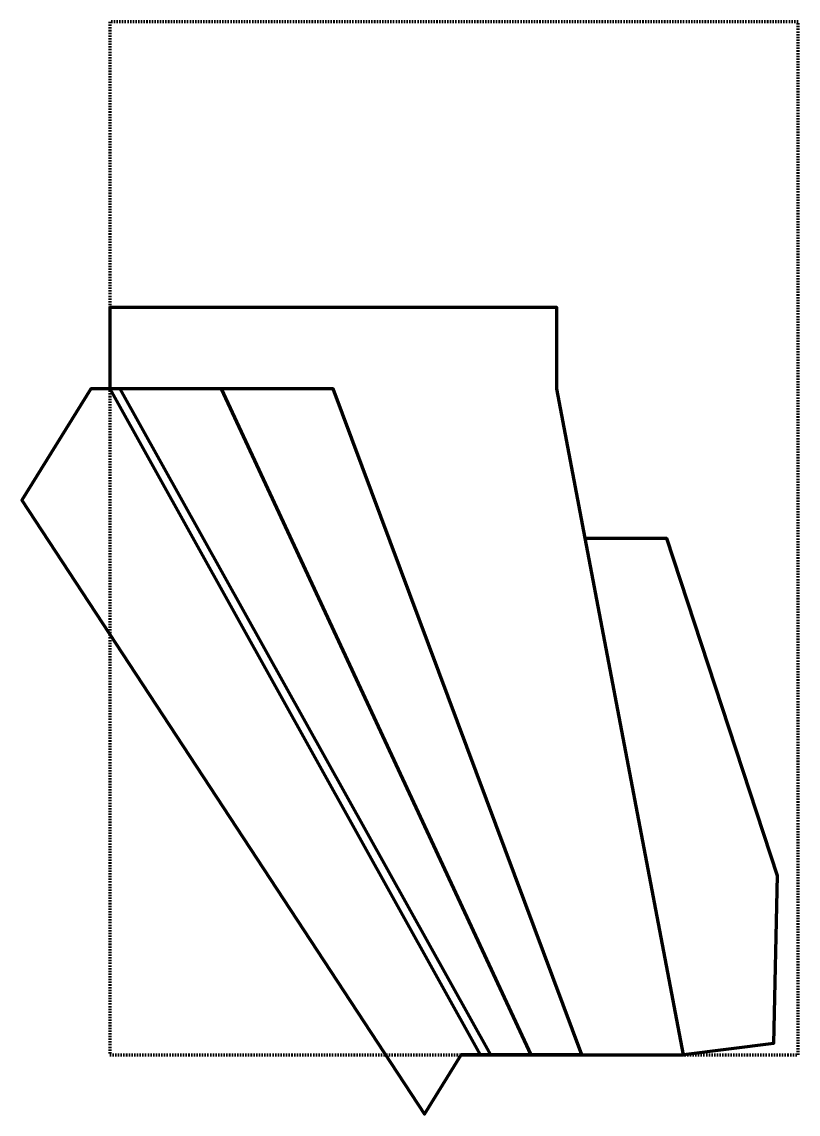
# Model space of a CAD drawing. Extents: x -414 to 159, y -143 to 663.
import ezdxf

# ---------------------------------------------------------------- set-up
doc = ezdxf.new("R2010")
doc.units = 0
doc.linetypes.add('DASHED', pattern=[2, 1, -1])
for name, color, linetype in [('s100-mid layer', 7, 'CONTINUOUS'), ('s101-foam board', 7, 'CONTINUOUS'), ('s104-top', 7, 'CONTINUOUS'), ('s105-elevons', 7, 'CONTINUOUS')]:
    doc.layers.add(name, color=color, linetype=linetype)

msp = doc.modelspace()

# ---------------------------------------------------------------- linework, layer by layer
at = {"layer": 's001-#def-active-grp', "color": 7, "linetype": 'CONTINUOUS', "lineweight": 106, "true_color": 0x000000}
msp.add_line((-0.82, -99.42), (-38.32, -99.42), dxfattribs=at)
msp.add_lwpolyline([(-89.82, -99.42), (-75.82, -99.42), (-0.82, -99.42), (74.18, -99.42), (1.69, 281.78), (-19.23, 391.78), (-19.23, 451.78), (-349.23, 451.78), (-349.23, 391.78), (-75.82, -99.42), (-38.32, -99.42), (-89.82, -99.42)], dxfattribs=at)
at = {"layer": 's100-mid layer', "color": 140, "linetype": 'CONTINUOUS', "lineweight": 106, "true_color": 0x33b2ff}
msp.add_lwpolyline([(-0.82, -99.42), (-184.23, 391.78), (-341.73, 391.78), (-68.32, -99.42)], dxfattribs=at)
at = {"layer": 's101-foam board', "color": 7, "linetype": 'DASHED', "lineweight": 106, "true_color": 0x000000}
msp.add_lwpolyline([(158.77, -99.42), (158.77, 662.58), (-349.23, 662.58), (-349.23, -99.42), (158.77, -99.42)], dxfattribs=at)
at = {"layer": 's104-top', "color": 141, "linetype": 'CONTINUOUS', "lineweight": 106, "true_color": 0x66e5ff}
msp.add_line((-68.32, -99.42), (-0.82, -99.42), dxfattribs=at)
msp.add_lwpolyline([(-38.32, -99.42), (-266.73, 391.78), (-363.23, 391.78), (-414.08, 309.76), (-116.96, -143.19), (-89.82, -99.42), (-38.32, -99.42)], dxfattribs=at)
at = {"layer": 's105-elevons', "color": 150, "linetype": 'CONTINUOUS', "lineweight": 106, "true_color": 0x007fff}
msp.add_lwpolyline([(1.69, 281.78), (61.69, 281.78), (143.2, 32.78), (140.59, -91.19), (74.18, -99.42), (1.69, 281.78)], dxfattribs=at)

doc.saveas('drawing.dxf')
